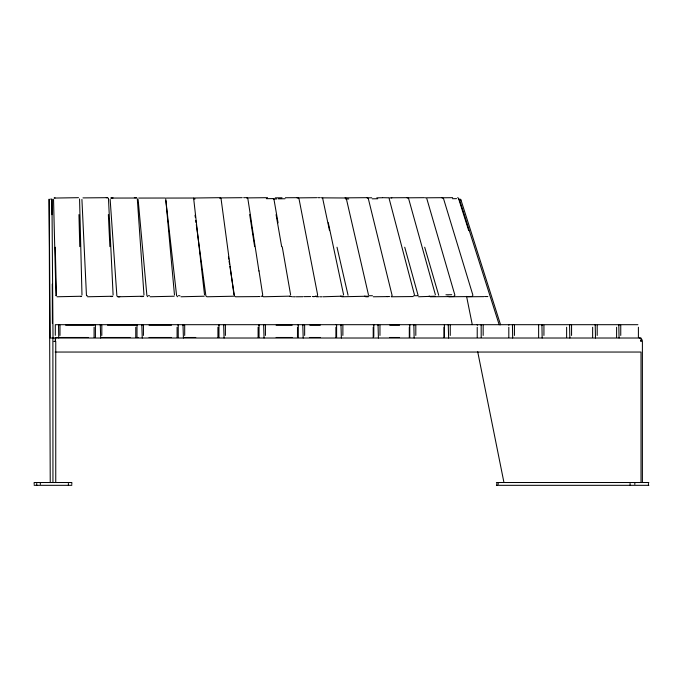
<?xml version="1.0" encoding="UTF-8"?>
<svg xmlns="http://www.w3.org/2000/svg" width="683" height="683" viewBox="0 0 683 683"><rect width="100%" height="100%" fill="white"/><g stroke="black" fill="none" stroke-linecap="round" stroke-linejoin="round"><path stroke-width="1.02" d="M569.588 325.21L569.895 324.69L569.605 325.023M618.824 325.21L619.097 324.69M595.243 325.21L595.542 324.69M541.952 325.21L542.285 324.69L541.96 325.023M512.455 325.21L512.831 324.69L512.481 325.023M481.438 324.724L481.191 325.21L481.583 324.69M448.287 325.21L448.705 324.69M413.864 325.21L414.299 324.69M378.049 325.21L378.502 324.69M340.979 325.21L341.449 324.69M302.8 325.21L303.278 324.69M263.638 325.21L264.133 324.69M223.657 325.21L224.161 324.69M183.001 325.21L183.514 324.69M100.273 325.21L100.802 324.69M141.825 325.21L142.337 324.69M58.516 325.21L58.943 324.698M392.11 295.449L368.257 198.403L367.121 197.677L345.052 197.857M219.824 198.369L220.729 197.899L242.2 197.677M391.863 296.012L391.333 296.448M368.035 296.2L341.85 296.772L340.723 296.038M343.25 296.149L323.008 296.772M112.772 296.234L87.552 296.772M81.67 296.234L57.022 296.772M143.669 296.217L117.928 296.772L116.887 295.978L110.151 199.427M290.309 296.149L263.484 296.772L262.417 296.038M434.986 296.2L418.542 296.772M174.165 296.217L150.14 296.772M233.603 296.217L206.975 296.772L205.899 295.978L196.303 224.622M204.183 296.217L180.944 296.772M166.336 198.07L193.357 198.027M193.605 198.027L219.952 197.677L221.019 198.463L233.97 294.885M138.675 198.07L165.397 198.027M110.663 198.07L136.993 198.027M54.017 198.07L78.494 197.677M313.07 296.584L316.903 296.448L317.621 294.825L299.009 198.753L297.805 197.677L285.366 197.754M261.546 296.55L262.724 295.039L259.002 270.869M441.807 197.788L452.658 197.677M452.522 198.71L456.56 198.642M483.82 296.627L467.753 296.772M424.894 197.814L442.251 197.677L443.532 198.651L472.841 294.988L472.585 296.004L471.535 296.55L448.996 296.772L447.903 296.174M407.085 197.822L424.083 197.677M445.939 294.8L451.728 294.714M367.087 197.848L371.706 197.788M376.82 197.822L382.369 197.754M391.257 197.788L407.409 197.677L408.562 198.403L435.387 294.766M372.209 198.821L377.75 198.744M413.189 296.55L391.299 296.772M297.105 197.891L316.733 197.677M322.811 197.857L345.888 197.985M373.242 296.772L387.927 296.584M246.708 197.899L267.565 197.677M275.292 197.857L282.011 197.788M266.336 198.676L273.285 198.599M278.322 198.821L285.042 198.744M257.969 296.584L235.584 296.772L234.645 296.268M296.277 296.772L302.996 296.695M304.003 296.627L310.722 296.55M82.984 197.899L107.462 197.677L108.469 198.369L113.105 295.022M106.292 197.677L107.462 197.677M134.346 197.677L136.199 197.677M243.694 197.677L245.197 197.677M245.94 197.677L247.203 197.805L247.878 198.821L251.583 222.837M317.783 197.677L319.883 197.677M320.933 197.677L322.777 198.027M382.651 197.677L388.465 197.805M54.597 197.899L55.075 197.899M111.235 197.899L113.088 197.899M389.037 197.899L391.82 197.899M194.074 198.958L195.031 198.958M273.32 198.958L276.752 198.958M345.547 198.958L348.714 198.958M50.542 199.129L51.473 199.129M460.513 200.051L460.974 200.051L500.579 324.826M55.963 295.73L56.45 295.73M86.502 295.73L87.381 295.73M148.262 295.73L149.526 295.73M178.331 295.73L179.928 295.73M368.752 295.73L372.448 295.73M413.65 295.73L417.834 295.73M80.44 296.55L80.927 296.55M110.868 296.55L112.038 296.55M141.04 296.55L142.901 296.55M258.558 296.55L260.052 296.55M312.626 296.55L314.53 296.55M387.176 296.55L389.634 296.55M484.665 296.55L487.858 296.55M117.928 296.772L119.781 296.772M292.469 296.772L289.601 296.268M293.417 296.772L295.321 296.772M318.816 296.772L316.553 296.755L315.606 296.038M319.866 296.772L321.958 296.772M364.722 296.038L365.721 296.755L368.325 296.772M637.888 324.69L55.297 324.69L55.297 335.353M65.67 325.21L94.092 325.21M107.479 325.21L135.763 325.21M149.048 325.21L171.484 325.21M276.12 325.21L292.136 325.21M309.851 325.21L320.276 325.21M389.754 325.21L399.529 325.21M56.365 337.487L57.44 337.487M59.984 337.487L88.406 337.487M101.818 337.487L130.112 337.487M136.011 337.487L138.12 337.487M149.048 337.487L171.484 337.487M184.692 337.487L195.765 337.487M276.12 337.487L292.136 337.487M309.851 337.487L320.276 337.487M389.754 337.487L399.529 337.487M53.88 341.526L55.75 341.355L55.75 482.514M55.144 352.044L641.021 352.044L641.021 482.514M496.396 482.514L648.85 482.514M34.15 485.323L71.826 485.323M496.396 485.323L648.85 485.323M136.48 324.69L137.001 325.21M94.903 324.69L95.424 325.21M177.725 324.69L178.237 325.21M218.458 324.69L218.961 325.21M258.533 324.69L259.036 325.21M297.805 324.69L298.292 325.21M336.121 324.69L336.599 325.21M373.345 324.69L373.806 325.21M409.33 324.69L409.774 325.21M477.05 324.69L477.46 325.21L477.46 324.69M508.528 324.69L508.912 325.21L508.912 324.69M512.685 337.983L512.429 324.69M457.627 197.694L458.302 197.985M542.157 337.983L541.926 324.69M165.884 200.606L176.607 295.628L177.563 296.755M100.7 338.008L100.273 324.69M142.243 338.008L141.816 324.69M183.42 338.008L182.993 324.69M224.075 338.008L223.648 324.69M264.048 338.008L263.629 324.69M303.192 338.008L302.782 324.69M341.363 338.008L340.962 324.69M378.416 338.008L378.032 324.69M414.137 337.983L413.847 324.69M448.629 338.008L448.261 324.69M569.853 338.008L569.554 324.69M595.491 338.008L595.209 324.69M58.755 337.931L58.516 324.69M147.656 296.695L146.896 295.56L138.128 199.496M619.054 338.008L618.798 324.69M481.199 337.581L481.165 324.69M429.163 296.038L430.316 296.772L453.606 296.55L454.912 295.218L426.815 198.651M499.205 324.826L459.599 200.051A1.4 1.221 -90 0 0 458.805 199.188M458.583 198.599L468.717 230.623M424.698 247.22L438.734 295.329M404.729 247.22L418.09 295.329M389.173 198.702L414.436 294.766M346.341 198.702L368.444 294.766M337.009 247.22L348.057 295.252M343.6 294.825L328.284 222.718M322.726 198.599L329.522 230.623M466.583 296.362L472.252 324.596M477.716 351.788L503.952 482.514M273.866 198.753L278.058 222.837M282.25 246.853L290.616 294.825M276.077 214.616L281.661 246.631M251.506 222.965L258.925 271.006M249.696 214.616L254.639 246.631M228.438 256.996L228.754 259.079M229.078 261.171L229.565 264.304M229.889 266.387L234.397 295.628M195.039 215.222L195.321 217.314M195.739 220.447L196.021 222.53M193.699 198.821L204.533 294.885M174.481 295.022L165.73 198.89M52.89 338.017L52.95 482.514M143.976 295.022L137.317 198.89M55.69 338.017L55.332 341.321L55.306 338.017M108.366 214.616L109.886 246.631M81.917 199.427L86.459 295.5M79.57 198.949L81.977 295.022M78.963 214.616L79.766 246.631M55.255 247.22L56.458 295.329M53.539 199.427L55.946 295.5M53.026 338.017L51.942 199.129L51.976 214.718M52.25 284.068L52.403 323.546M50.235 482.514L49.133 199.129L50.218 338.017L641.021 338.017L641.021 341.526A3.509 3.056 90 0 0 640.859 340.39M648.44 483.453L648.44 485.323M642.396 482.514L642.396 341.526A3.509 3.056 90 0 0 641.499 339.041M638.4 327.259L638.4 337.487M634.831 482.514L634.831 484.384M630.067 483.453L630.067 485.323M620.753 325.21L620.753 335.447M616.595 327.259L616.595 337.487M597.198 325.21L597.198 335.447M592.639 327.259L592.639 337.487M571.56 325.21L571.56 335.447M566.625 327.259L566.625 337.487M543.933 325.21L543.933 335.447M538.631 324.69L538.631 337.487M514.436 325.21L514.436 335.447M508.809 327.259L508.809 337.487M498.172 482.514L498.172 484.384M496.806 483.453L496.806 485.323M483.171 325.21L483.171 335.447M477.229 327.259L477.229 337.487M450.259 325.21L450.259 335.447M444.368 324.69L444.368 337.487M444.018 327.259L444.018 337.487M415.81 325.21L415.81 335.447M409.774 324.69L409.774 337.487M409.305 327.259L409.305 337.487M379.97 325.21L379.97 335.447M373.806 324.69L373.806 336.42M373.217 327.259L373.217 337.487M342.875 325.21L342.875 335.447M336.599 324.69L336.599 337.487M335.899 327.259L335.899 337.487M304.644 325.21L304.644 335.447M298.292 324.69L298.292 337.487M297.481 327.259L297.481 337.487M265.439 325.21L265.439 335.447M259.036 324.69L259.036 337.487M258.106 327.259L258.106 337.487M225.407 325.21L225.407 335.447M218.961 324.69L218.961 337.487M217.928 327.259L217.928 337.487M184.692 325.21L184.692 335.447M178.237 324.69L178.237 337.487M177.093 327.259L177.093 337.487M143.439 325.21L143.439 335.447M137.001 324.69L137.001 337.487M135.763 327.259L135.763 337.487M101.818 325.21L101.818 335.447M95.424 324.69L95.424 337.487M94.092 327.259L94.092 337.487M71.826 484.384L71.826 482.514L34.15 482.514L34.15 484.384M68.377 483.453L68.377 485.323M59.984 325.21L59.984 335.447M40.323 482.514L40.323 484.384M36.754 483.453L36.754 485.323M459.821 199.129A1.4 1.221 -90 0 1 460.974 200.051M639.339 338.017A3.509 3.056 90 0 1 640.466 338.264"/></g></svg>
